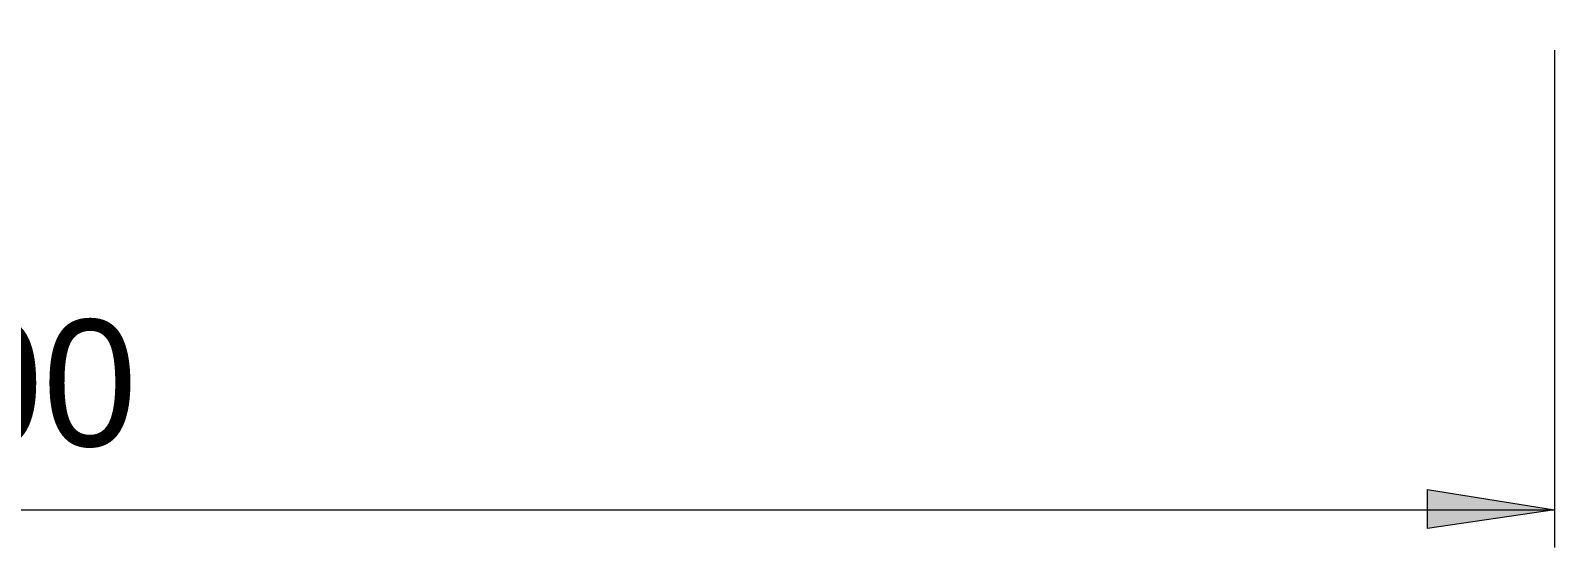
# Model space of a CAD drawing. Header units: inches. Extents: x 45 to 557, y 129 to 755.
# Drawn here: x 378.9 to 491.7, y 305.5 to 343.7 of the extents above; entities that cross this region are included whole.
import ezdxf

# ---------------------------------------------------------------- set-up
doc = ezdxf.new("R2010")
doc.units = ezdxf.units.IN
doc.header["$MEASUREMENT"] = 0
doc.layers.add('Annotations', color=7, linetype='Continuous')

msp = doc.modelspace()

# ---------------------------------------------------------------- hatches: boundary and pattern name
at = {"layer": 'Annotations', "true_color": 0xffffff}
h = msp.add_hatch(color=7, dxfattribs=at)
h.dxf.hatch_style = 2
h.paths.add_polyline_path([(491.7, 308.3), (482.3, 306.9), (482.3, 309.8)])
h.paths.add_polyline_path([(264.9, 308.3), (274.3, 309.8), (274.3, 306.9)])
h.paths.add_polyline_path([(158.5, 658.3), (163.7, 666.2), (165.8, 664.3)])

# ---------------------------------------------------------------- linework, layer by layer
at = {"layer": 'Annotations', "color": 7, "lineweight": 18, "true_color": 0xffffff}
for points in [[(491.7, 342.3), (491.7, 305.5)], [(491.7, 308.3), (482.3, 306.9), (482.3, 309.8), (491.7, 308.3)], [(264.9, 308.3), (491.7, 308.3)]]:
    msp.add_lwpolyline(points, dxfattribs=at)
at = {"layer": 'Annotations', "lineweight": 0}
msp.add_lwpolyline([(491.7, 308.3), (482.3, 306.9), (482.3, 309.8)], dxfattribs=at)

# ---------------------------------------------------------------- texts
at = {"layer": 'Annotations', "color": 7, "true_color": 0xffffff, "insert": (352, 311.25), "char_height": 9.3656, "attachment_point": 7}
msp.add_mtext('\\fCentury Gothic|b0|i0|c0|p34;\\W1.0003; 80,00 ', dxfattribs=at)

doc.saveas('drawing.dxf')
